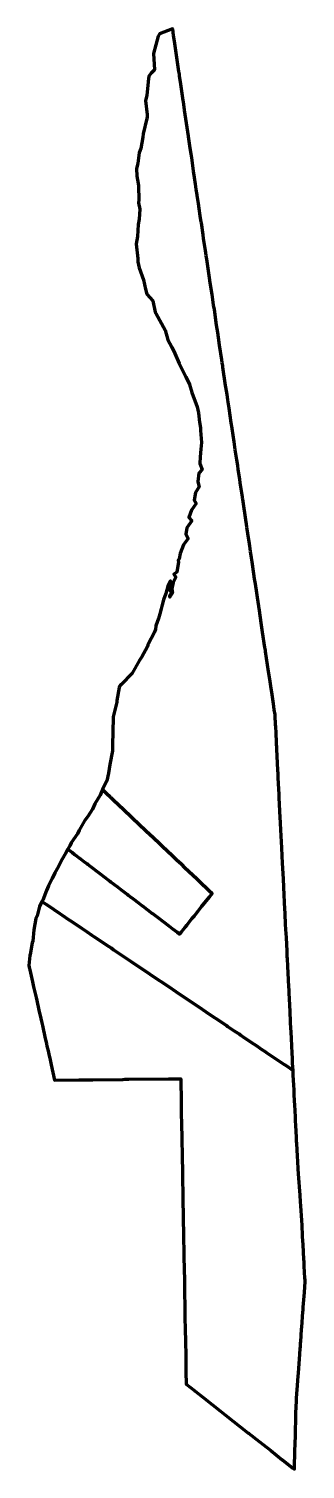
# Model space of a CAD drawing. Header units: metres. Extents: x 808219 to 808282, y 9157266 to 9157595.
import ezdxf

# ---------------------------------------------------------------- set-up
doc = ezdxf.new("R2010")
doc.units = ezdxf.units.M
doc.header["$MEASUREMENT"] = 0
doc.layers.add('2852-21096', color=1, linetype='Continuous')

msp = doc.modelspace()

# ---------------------------------------------------------------- linework, layer by layer
at = {"layer": '2852-21096', "color": 254, "lineweight": 70, "true_color": 0xcccccc}
for points in [[(808221.93, 9157396.09), (808222.13, 9157395.96), (808222.79, 9157395.51), (808222.81, 9157395.49), (808223.18, 9157395.25), (808226.09, 9157393.29), (808226.58, 9157392.96), (808227.3, 9157392.48), (808227.64, 9157392.25), (808229.03, 9157391.31), (808231.16, 9157389.88), (808232.06, 9157389.27), (808233.41, 9157388.36), (808233.84, 9157388.07), (808234.67, 9157387.51), (808236.59, 9157386.23), (808237.77, 9157385.43), (808238.27, 9157385.09), (808241.66, 9157382.81), (808242.15, 9157382.48), (808246.54, 9157379.53), (808247.11, 9157379.14), (808250.78, 9157376.67), (808252.54, 9157375.49), (808255.15, 9157373.73), (808257.57, 9157372.1), (808260.31, 9157370.26), (808262.65, 9157368.68), (808264.09, 9157367.71), (808264.27, 9157367.6), (808265.86, 9157366.52), (808266.97, 9157365.78), (808267.14, 9157365.66), (808268.22, 9157364.93), (808269.51, 9157364.06), (808269.83, 9157363.85), (808270.82, 9157363.19), (808272.21, 9157362.25), (808272.68, 9157361.93), (808273.34, 9157361.49), (808277.19, 9157358.9), (808277.34, 9157358.79), (808278.17, 9157358.24), (808279.12, 9157357.6), (808279.21, 9157357.54), (808279.13, 9157359.16), (808279.12, 9157359.41), (808279.07, 9157360.37), (808279.02, 9157361.48), (808278.84, 9157364.86), (808278.77, 9157366.25), (808278.67, 9157368.32), (808278.65, 9157368.72), (808278.54, 9157370.89), (808278.46, 9157372.49), (808278.33, 9157375.16), (808278.22, 9157377.36), (808278.21, 9157377.48), (808278.17, 9157378.21), (808278.02, 9157381.34), (808277.93, 9157383), (808277.9, 9157383.58), (808277.84, 9157384.77), (808277.69, 9157387.86), (808277.6, 9157389.69), (808277.53, 9157390.94), (808277.41, 9157393.29), (808277.29, 9157395.79), (808277.28, 9157395.98), (808277.2, 9157397.63), (808277.02, 9157401.2), (808276.83, 9157404.94), (808276.75, 9157406.46), (808276.65, 9157408.43), (808276.59, 9157409.66), (808276.51, 9157411.21), (808276.45, 9157412.44), (808276.37, 9157414.1), (808276.24, 9157416.69), (808276.24, 9157416.71), (808276.23, 9157416.81), (808276.08, 9157419.82), (808276.06, 9157420.2), (808276.04, 9157420.63), (808275.92, 9157423.02), (808275.85, 9157424.45), (808275.79, 9157425.51), (808275.77, 9157425.98), (808275.77, 9157426.07), (808275.76, 9157426.24), (808275.75, 9157426.31), (808275.69, 9157427.5), (808275.59, 9157429.53), (808275.54, 9157430.64), (808275.49, 9157431.51), (808275.47, 9157431.87), (808275.45, 9157432.41), (808275.33, 9157434.65), (808275.27, 9157435.99), (808275.24, 9157436.55), (808275.21, 9157437.14), (808275.17, 9157437.83), (808275.14, 9157438.52), (808275.1, 9157438.81), (808274.93, 9157439.9), (808274.73, 9157441.26), (808274.34, 9157443.89), (808274.2, 9157444.77), (808273.89, 9157446.89), (808273.62, 9157448.68), (808272.94, 9157453.23), (808272.91, 9157453.44), (808272.9, 9157453.52), (808272.8, 9157454.15), (808272.28, 9157457.63), (808272.04, 9157459.22), (808271.46, 9157463.09), (808271.41, 9157463.43), (808271.4, 9157463.53), (808271.38, 9157463.61), (808271.33, 9157463.99), (808270.63, 9157468.66), (808270.46, 9157469.79), (808270.29, 9157470.93), (808269.88, 9157473.69), (808269.74, 9157474.59), (808269.53, 9157476.04), (808269.35, 9157477.23), (808269.18, 9157478.33), (808269.12, 9157478.75), (808268.7, 9157481.58), (808268.59, 9157482.29), (808268.44, 9157483.27), (808267.81, 9157487.49), (808267.73, 9157488.01), (808267.71, 9157488.14), (808267.65, 9157488.55), (808267.18, 9157491.73), (808267.05, 9157492.59), (808266.72, 9157494.8), (808266.59, 9157495.67), (808266.39, 9157497.01), (808266.05, 9157499.29), (808265.78, 9157501.08), (808265.33, 9157504.11), (808265.31, 9157504.18), (808265.12, 9157505.45), (808264.63, 9157508.79), (808264.35, 9157510.63), (808264.16, 9157511.91), (808263.91, 9157513.56), (808263.84, 9157514), (808263.23, 9157518.13), (808263.18, 9157518.47), (808263.08, 9157519.14), (808262.97, 9157519.81), (808262.47, 9157523.2), (808262.21, 9157524.93), (808262.04, 9157526.07), (808261.79, 9157527.73), (808261.26, 9157531.31), (808261.1, 9157532.32), (808260.74, 9157534.75), (808260.34, 9157537.4), (808260.17, 9157538.57), (808259.54, 9157542.79), (808259.42, 9157543.6), (808259.32, 9157544.24), (808259.23, 9157544.83), (808258.82, 9157547.57), (808258.7, 9157548.39), (808258.3, 9157551.08), (808258.27, 9157551.29), (808258.05, 9157552.74), (808257.8, 9157554.39), (808257.63, 9157555.51), (808257.36, 9157557.33), (808257.34, 9157557.48), (808257.15, 9157558.76), (808256.98, 9157559.91), (808256.75, 9157561.49), (808256.53, 9157562.95), (808256.45, 9157563.53), (808256.09, 9157565.97), (808255.95, 9157566.9), (808255.76, 9157568.2), (808255.37, 9157570.86), (808255.36, 9157570.91), (808254.49, 9157576.81), (808254.21, 9157578.73), (808254.17, 9157579.03), (808253.62, 9157582.76), (808253.34, 9157584.67), (808253.28, 9157585.07), (808253.19, 9157585.64), (808253.03, 9157586.74), (808252.17, 9157592.61), (808251.97, 9157593.91), (808251.76, 9157595.37), (808251.75, 9157595.43), (808248.76, 9157594.26), (808248.43, 9157593.75), (808247.38, 9157589.78), (808247.58, 9157586.07), (808246.88, 9157585.29), (808246.29, 9157584.64), (808246.29, 9157584.64), (808246.29, 9157584.63), (808246.13, 9157583.34), (808245.86, 9157580.2), (808245.57, 9157579.02), (808245.93, 9157575.88), (808245.94, 9157575.35), (808245.93, 9157575.2), (808245.84, 9157574.98), (808245.04, 9157571.41), (808244.93, 9157570.68), (808244.47, 9157568.07), (808244.12, 9157567.08), (808243.79, 9157564.63), (808243.49, 9157563.56), (808243.59, 9157561.8), (808243.85, 9157560.13), (808243.95, 9157559.57), (808244.01, 9157556.3), (808243.97, 9157555.66), (808244.26, 9157554.24), (808244.14, 9157551.98), (808243.88, 9157550.71), (808243.71, 9157547.99), (808243.4, 9157546.34), (808243.81, 9157543), (808243.84, 9157542.23), (808244.08, 9157540.83), (808245.07, 9157538.09), (808245.58, 9157535.95), (808245.85, 9157534.84), (808247.2, 9157533.31), (808247.78, 9157530.74), (808247.86, 9157530.62), (808248.02, 9157530.35), (808250.03, 9157526.6), (808250.68, 9157524.39), (808251.59, 9157522.73), (808252.22, 9157521.27), (808253.24, 9157519), (808253.87, 9157517.79), (808254.79, 9157515.94), (808255.62, 9157514.22), (808256.09, 9157512.37), (808257.33, 9157509.12), (808257.68, 9157507.7), (808257.87, 9157505.61), (808258.08, 9157504.28), (808258.14, 9157503.71), (808258.32, 9157500.96), (808258.19, 9157499.41), (808258, 9157497.7), (808257.94, 9157496.16), (808258.47, 9157494.78), (808257.74, 9157493.93), (808257.48, 9157491.97), (808257.8, 9157490.83), (808256.93, 9157489.56), (808256.65, 9157487.75), (808257.14, 9157487.01), (808256.03, 9157485.46), (808255.47, 9157483.8), (808256.13, 9157483.07), (808255.02, 9157481.47), (808254.78, 9157480.04), (808255.32, 9157479.04), (808254.22, 9157477.58), (808253.43, 9157475.61), (808253.2, 9157474.34), (808253.02, 9157474.09), (808253.1, 9157473.7), (808252.7, 9157471.3), (808252.46, 9157471.15), (808252.02, 9157470.84), (808252.47, 9157470.19), (808251.9, 9157468.95), (808251.57, 9157467.56), (808251.71, 9157466.61), (808251.28, 9157465.9), (808251.09, 9157465.64), (808251.11, 9157465.97), (808251.5, 9157466.59), (808251.13, 9157467.24), (808251.13, 9157468.14), (808251.29, 9157469.32), (808250.73, 9157468.34), (808250.65, 9157468.1), (808250.21, 9157466.45), (808249.69, 9157465.03), (808249.38, 9157463.88), (808249.12, 9157462.96), (808248.84, 9157461.79), (808248.49, 9157460.72), (808247.88, 9157459.06), (808247.8, 9157458.21), (808247.57, 9157457.45), (808246.26, 9157455.07), (808246.08, 9157454.72), (808246.02, 9157454.36), (808244.72, 9157452), (808244.11, 9157451.11), (808242.53, 9157448.23), (808239.97, 9157445.67), (808239.72, 9157445.36), (808239.52, 9157445), (808238.98, 9157442.01), (808239.05, 9157441.64), (808238.16, 9157438.29), (808238.19, 9157437.59), (808238.09, 9157435.42), (808238.14, 9157434.28), (808238.05, 9157432.5), (808237.99, 9157430.53), (808237.4, 9157427.39), (808237.13, 9157425.42), (808236.77, 9157423.7), (808235.79, 9157421.92), (808235.71, 9157421.71), (808235.79, 9157421.63), (808236.13, 9157421.31), (808236.76, 9157420.71), (808237.49, 9157420.02), (808237.52, 9157419.98), (808237.7, 9157419.81), (808238.35, 9157419.2), (808238.75, 9157418.83), (808238.92, 9157418.66), (808239, 9157418.58), (808239.63, 9157417.99), (808240.39, 9157417.27), (808242.55, 9157415.22), (808242.99, 9157414.79), (808243.23, 9157414.57), (808243.4, 9157414.41), (808244.44, 9157413.42), (808245.27, 9157412.63), (808245.48, 9157412.44), (808246.04, 9157411.9), (808246.15, 9157411.8), (808246.37, 9157411.59), (808248.58, 9157409.49), (808249, 9157409.1), (808249.26, 9157408.85), (808249.43, 9157408.69), (808251.61, 9157406.62), (808252.4, 9157405.87), (808252.62, 9157405.66), (808252.72, 9157405.57), (808253.66, 9157404.68), (808254.63, 9157403.75), (808255.28, 9157403.14), (808255.67, 9157402.77), (808256.1, 9157402.36), (808257.48, 9157401.05), (808258.58, 9157400), (808259.3, 9157399.32), (808259.47, 9157399.16), (808260.18, 9157398.48), (808260.75, 9157397.95), (808260.13, 9157397.18), (808259.04, 9157395.8), (808258.36, 9157394.96), (808257.65, 9157394.06), (808256.86, 9157393.07), (808256.63, 9157392.78), (808256.23, 9157392.28), (808255.92, 9157391.89), (808254.98, 9157390.71), (808254.59, 9157390.22), (808253.73, 9157389.14), (808253.34, 9157388.64), (808252.76, 9157389.09), (808252.24, 9157389.48), (808251.68, 9157389.9), (808250.95, 9157390.46), (808248.35, 9157392.43), (808247.13, 9157393.36), (808247.11, 9157393.38), (808244.96, 9157395.01), (808244.78, 9157395.15), (808244.04, 9157395.71), (808242.73, 9157396.7), (808241.97, 9157397.29), (808241.57, 9157397.59), (808241.55, 9157397.61), (808240.01, 9157398.77), (808239.21, 9157399.38), (808237.59, 9157400.61), (808237.51, 9157400.68), (808237.21, 9157400.9), (808235.21, 9157402.42), (808234.92, 9157402.64), (808233.04, 9157404.07), (808232.29, 9157404.64), (808232.24, 9157404.68), (808231.55, 9157405.21), (808230.78, 9157405.79), (808230.29, 9157406.16), (808229.88, 9157406.47), (808229.39, 9157406.84), (808228.82, 9157407.27), (808228.19, 9157407.76), (808227.82, 9157408.04), (808227.27, 9157407.06), (808226.57, 9157405.76), (808225.61, 9157403.94), (808224.87, 9157402.66), (808224.29, 9157401.38), (808223.42, 9157399.71), (808222.96, 9157398.6), (808222.1, 9157396.41)], [(808218.94, 9157381.51), (808219.11, 9157380.76), (808219.17, 9157380.49), (808219.78, 9157377.8), (808220.04, 9157376.63), (808220.58, 9157374.22), (808220.74, 9157373.54), (808221.23, 9157371.33), (808221.67, 9157369.37), (808221.89, 9157368.39), (808222.03, 9157367.77), (808222.69, 9157364.84), (808222.95, 9157363.7), (808223.08, 9157363.11), (808223.32, 9157362.04), (808223.5, 9157361.24), (808223.8, 9157359.93), (808224.04, 9157358.83), (808224.83, 9157355.33), (808230.39, 9157355.39), (808230.99, 9157355.39), (808231.06, 9157355.39), (808231.46, 9157355.4), (808231.74, 9157355.4), (808233.47, 9157355.42), (808233.5, 9157355.42), (808233.53, 9157355.42), (808240.35, 9157355.49), (808240.81, 9157355.5), (808241.34, 9157355.5), (808241.78, 9157355.51), (808250.88, 9157355.6), (808250.9, 9157355.6), (808253.58, 9157355.63), (808253.6, 9157354.61), (808253.66, 9157351.16), (808253.72, 9157347.86), (808253.77, 9157345.13), (808253.82, 9157342.27), (808253.91, 9157337.59), (808253.96, 9157334.59), (808254, 9157332.62), (808254.05, 9157329.43), (808254.09, 9157327.36), (808254.14, 9157324.82), (808254.18, 9157322.6), (808254.2, 9157321.09), (808254.25, 9157318.52), (808254.28, 9157316.9), (808254.33, 9157314.26), (808254.35, 9157312.86), (808254.42, 9157308.94), (808254.47, 9157306.08), (808254.5, 9157304.39), (808254.52, 9157303.46), (808254.55, 9157301.81), (808254.63, 9157297.69), (808254.65, 9157296.39), (808254.73, 9157291.63), (808254.79, 9157288.71), (808254.84, 9157285.86), (808256.8, 9157284.32), (808256.81, 9157284.31), (808256.88, 9157284.25), (808258.61, 9157282.9), (808260.85, 9157281.14), (808262.66, 9157279.71), (808263.82, 9157278.8), (808268.93, 9157274.79), (808268.96, 9157274.76), (808268.97, 9157274.75), (808269.02, 9157274.72), (808271.49, 9157272.77), (808272.44, 9157272.03), (808274.14, 9157270.69), (808276.77, 9157268.62), (808276.81, 9157268.59), (808276.83, 9157268.58), (808279.2, 9157266.71), (808279.52, 9157266.46), (808279.53, 9157266.93), (808279.55, 9157267.31), (808279.63, 9157270.14), (808279.66, 9157271.17), (808279.67, 9157271.77), (808279.75, 9157274.58), (808279.86, 9157278.39), (808279.89, 9157279.31), (808279.97, 9157282), (808280.01, 9157282.62), (808280.1, 9157283.75), (808280.22, 9157285.47), (808280.32, 9157286.8), (808280.44, 9157288.45), (808280.67, 9157291.57), (808280.85, 9157293.95), (808280.89, 9157294.45), (808280.95, 9157295.34), (808280.97, 9157295.57), (808281.18, 9157298.45), (808281.21, 9157298.86), (808281.47, 9157302.43), (808281.5, 9157302.71), (808281.55, 9157303.47), (808281.8, 9157306.83), (808281.98, 9157309.3), (808281.96, 9157309.7), (808281.94, 9157310.06), (808281.79, 9157312.79), (808281.73, 9157313.92), (808281.7, 9157314.34), (808281.51, 9157317.81), (808281.47, 9157318.58), (808281.41, 9157319.62), (808281.26, 9157322.31), (808281.22, 9157323.1), (808281.21, 9157323.29), (808280.98, 9157326.58), (808280.91, 9157327.54), (808280.81, 9157329.08), (808280.68, 9157330.97), (808280.6, 9157332.05), (808280.54, 9157332.88), (808280.39, 9157335.05), (808280.29, 9157336.72), (808280.22, 9157337.94), (808280.22, 9157337.97), (808280.05, 9157340.86), (808280.03, 9157341.36), (808279.98, 9157342.24), (808279.84, 9157345.01), (808279.8, 9157345.96), (808279.75, 9157346.96), (808279.61, 9157349.67), (808279.57, 9157350.49), (808279.49, 9157352.11), (808279.44, 9157353.07), (808279.38, 9157354.17), (808279.27, 9157356.46), (808279.21, 9157357.54), (808279.12, 9157357.6), (808278.17, 9157358.24), (808277.34, 9157358.79), (808277.19, 9157358.9), (808273.34, 9157361.49), (808272.68, 9157361.93), (808272.21, 9157362.25), (808270.82, 9157363.19), (808269.83, 9157363.85), (808269.51, 9157364.06), (808268.22, 9157364.93), (808267.14, 9157365.66), (808266.97, 9157365.78), (808265.86, 9157366.52), (808264.27, 9157367.6), (808264.09, 9157367.71), (808262.65, 9157368.68), (808260.31, 9157370.26), (808257.57, 9157372.1), (808255.15, 9157373.73), (808252.54, 9157375.49), (808250.78, 9157376.67), (808247.11, 9157379.14), (808246.54, 9157379.53), (808242.15, 9157382.48), (808241.66, 9157382.81), (808238.27, 9157385.09), (808237.77, 9157385.43), (808236.59, 9157386.23), (808234.67, 9157387.51), (808233.84, 9157388.07), (808233.41, 9157388.36), (808232.06, 9157389.27), (808231.16, 9157389.88), (808229.03, 9157391.31), (808227.64, 9157392.25), (808227.3, 9157392.48), (808226.58, 9157392.96), (808226.09, 9157393.29), (808223.18, 9157395.25), (808222.81, 9157395.49), (808222.79, 9157395.51), (808222.13, 9157395.96), (808221.93, 9157396.09), (808221.34, 9157394.98), (808220.87, 9157392.87), (808220.57, 9157392.24), (808220.06, 9157389.61), (808219.82, 9157387.08), (808219.7, 9157386.67), (808219.21, 9157384.02), (808219.14, 9157383.79)]]:
    msp.add_lwpolyline(points, close=True, dxfattribs=at)
at = {"layer": '2852-21096', "color": 131, "lineweight": 70, "true_color": 0xbbffff}
msp.add_lwpolyline([(808227.82, 9157408.04), (808228.19, 9157407.76), (808228.82, 9157407.27), (808229.39, 9157406.84), (808229.88, 9157406.47), (808230.29, 9157406.16), (808230.78, 9157405.79), (808231.55, 9157405.21), (808232.24, 9157404.68), (808232.29, 9157404.64), (808233.04, 9157404.07), (808234.92, 9157402.64), (808235.21, 9157402.42), (808237.21, 9157400.9), (808237.51, 9157400.68), (808237.59, 9157400.61), (808239.21, 9157399.38), (808240.01, 9157398.77), (808241.55, 9157397.61), (808241.57, 9157397.59), (808241.97, 9157397.29), (808242.73, 9157396.7), (808244.04, 9157395.71), (808244.78, 9157395.15), (808244.96, 9157395.01), (808247.11, 9157393.38), (808247.13, 9157393.36), (808248.35, 9157392.43), (808250.95, 9157390.46), (808251.68, 9157389.9), (808252.24, 9157389.48), (808252.76, 9157389.09), (808253.34, 9157388.64), (808253.73, 9157389.14), (808254.59, 9157390.22), (808254.98, 9157390.71), (808255.92, 9157391.89), (808256.23, 9157392.28), (808256.63, 9157392.78), (808256.86, 9157393.07), (808257.65, 9157394.06), (808258.36, 9157394.96), (808259.04, 9157395.8), (808260.13, 9157397.18), (808260.75, 9157397.95), (808260.18, 9157398.48), (808259.47, 9157399.16), (808259.3, 9157399.32), (808258.58, 9157400), (808257.48, 9157401.05), (808256.1, 9157402.36), (808255.67, 9157402.77), (808255.28, 9157403.14), (808254.63, 9157403.75), (808253.66, 9157404.68), (808252.72, 9157405.57), (808252.62, 9157405.66), (808252.4, 9157405.87), (808251.61, 9157406.62), (808249.43, 9157408.69), (808249.26, 9157408.85), (808249, 9157409.1), (808248.58, 9157409.49), (808246.37, 9157411.59), (808246.15, 9157411.8), (808246.04, 9157411.9), (808245.48, 9157412.44), (808245.27, 9157412.63), (808244.44, 9157413.42), (808243.4, 9157414.41), (808243.23, 9157414.57), (808242.99, 9157414.79), (808242.55, 9157415.22), (808240.39, 9157417.27), (808239.63, 9157417.99), (808239, 9157418.58), (808238.92, 9157418.66), (808238.75, 9157418.83), (808238.35, 9157419.2), (808237.7, 9157419.81), (808237.52, 9157419.98), (808237.49, 9157420.02), (808236.76, 9157420.71), (808236.13, 9157421.31), (808235.79, 9157421.63), (808235.71, 9157421.71), (808235.2, 9157420.37), (808234.01, 9157418.39), (808233.45, 9157417.22), (808232.4, 9157415.56), (808231.62, 9157414.53), (808230.46, 9157412.41), (808230.01, 9157411.58), (808228.59, 9157409.5), (808228.26, 9157408.82)], close=True, dxfattribs=at)

doc.saveas('drawing.dxf')
